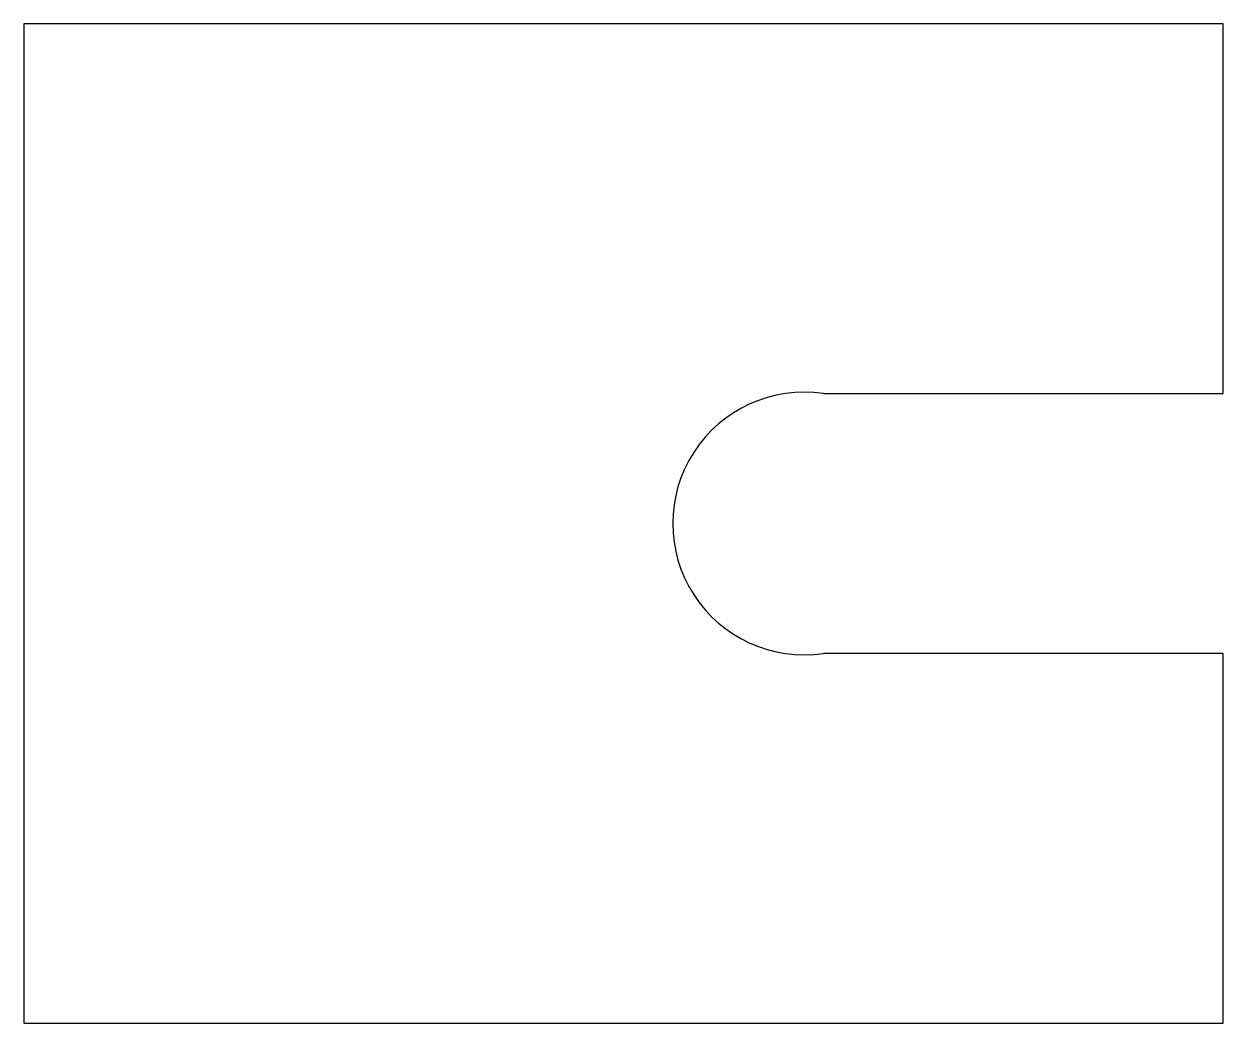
# Model space of a CAD drawing. Header units: millimetres. Extents: x 1247.5 to 1307.5, y 1781.2 to 1831.2.
import ezdxf

# ---------------------------------------------------------------- set-up
doc = ezdxf.new("R2010")
doc.units = ezdxf.units.MM

msp = doc.modelspace()

# ---------------------------------------------------------------- linework, layer by layer
msp.add_lwpolyline([(1287.484, 1812.689), (1307.484, 1812.689), (1307.484, 1831.189), (1247.484, 1831.189), (1247.484, 1781.189), (1307.484, 1781.189), (1307.484, 1799.689), (1287.484, 1799.689)])
msp.add_arc((1286.518, 1806.189), 6.571, 81.55064, 278.44936)

doc.saveas('drawing.dxf')
